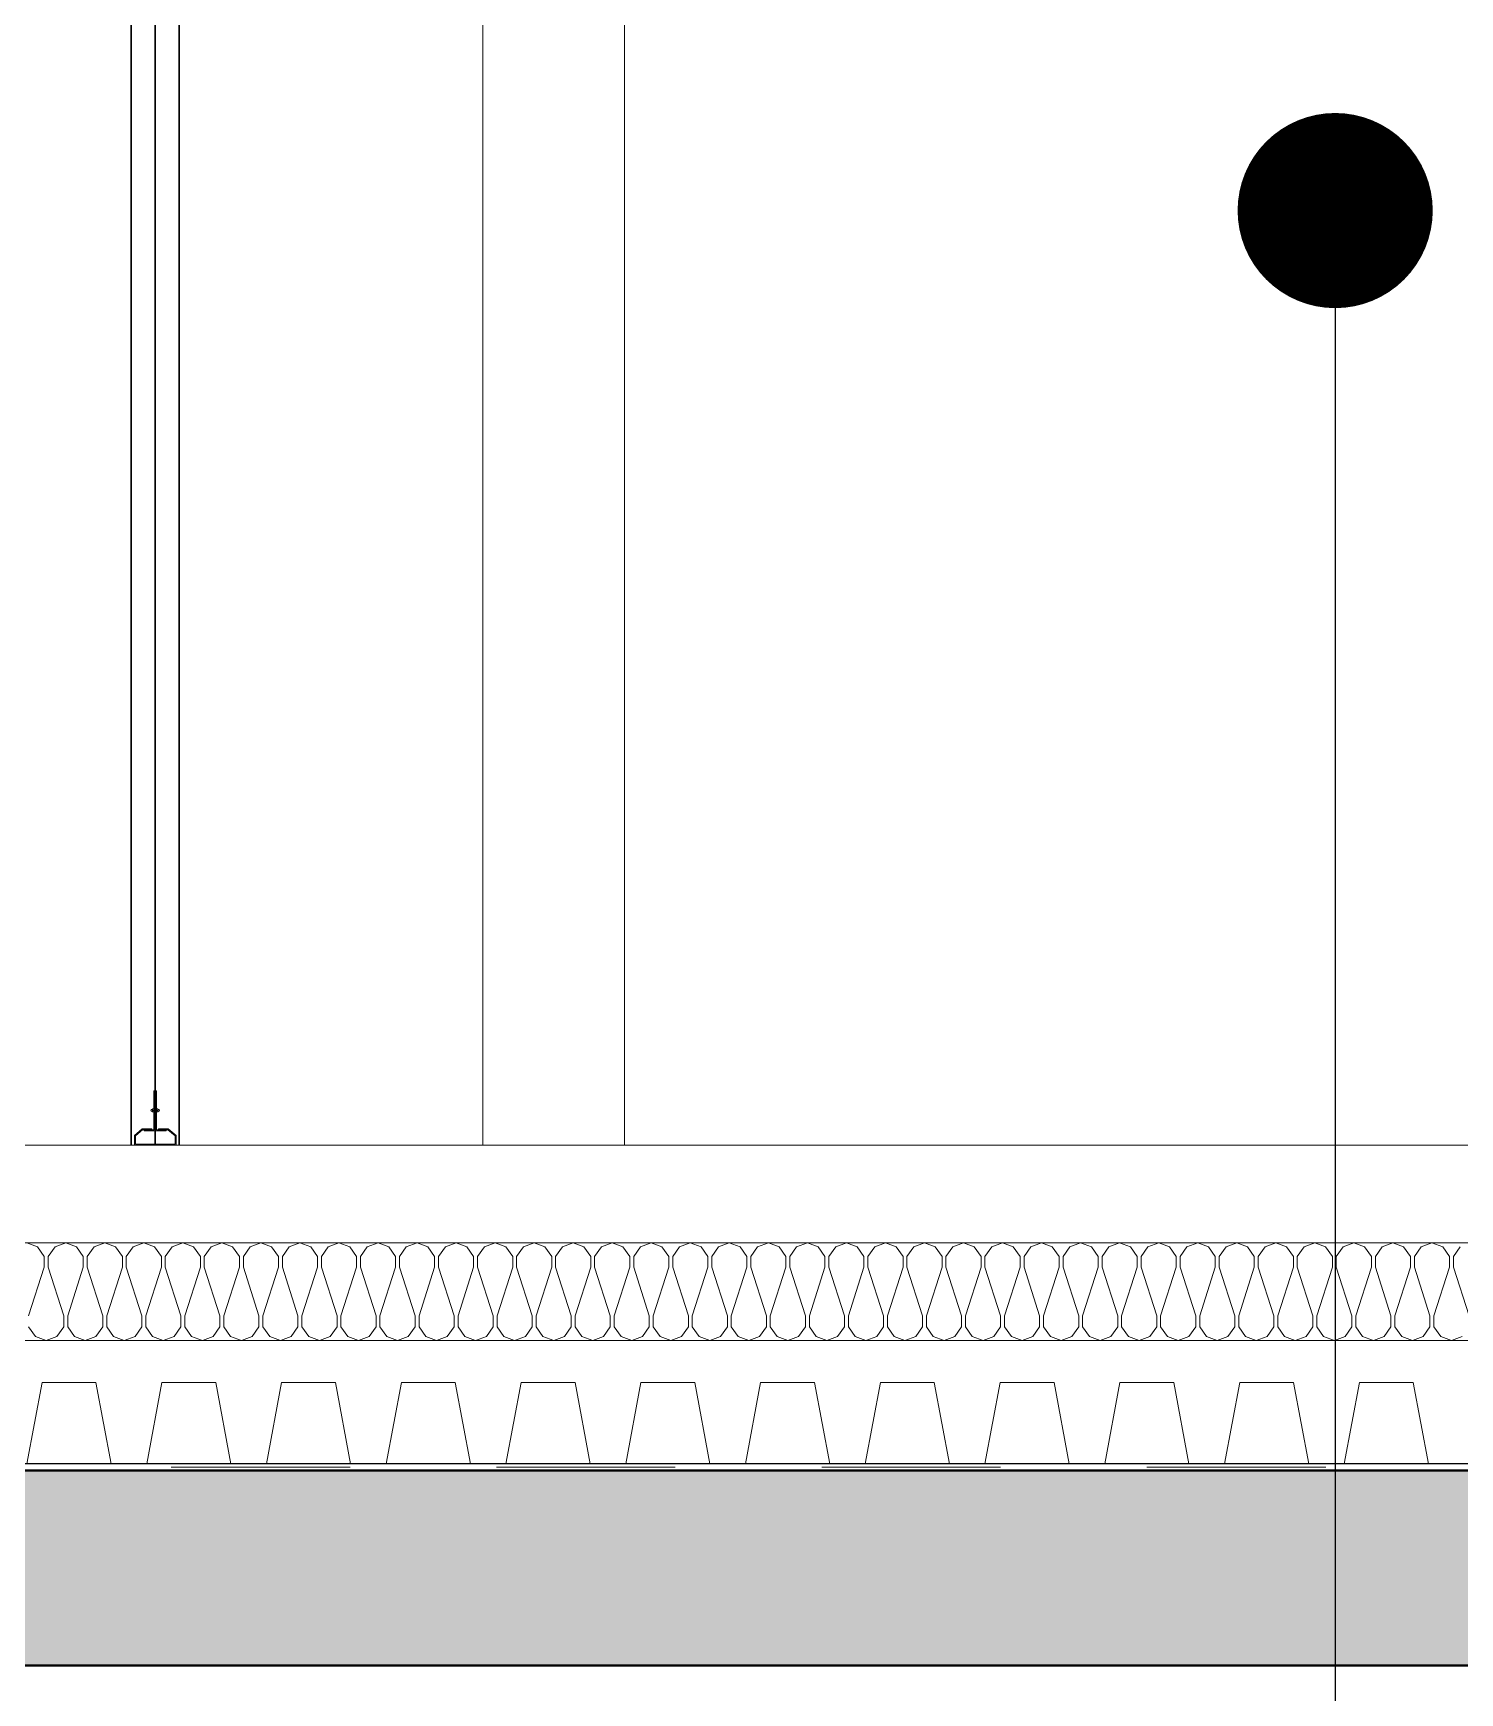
# Model space of a CAD drawing. Header units: millimetres. Extents: x -408440 to 245560, y -226171 to -13195.
# Drawn here: x 177593 to 183075, y -222092 to -215713 of the extents above; entities that cross this region are included whole.
import ezdxf
from ezdxf.xclip import XClip

# ---------------------------------------------------------------- set-up
doc = ezdxf.new("R2010")
doc.units = ezdxf.units.MM
doc.header["$LTSCALE"] = 5
doc.header["$MEASUREMENT"] = 0
for name, pattern in [('CEN', [62, 60, -1, 0, -1]), ('CENTER', [2, 1.25, -0.25, 0.25, -0.25]), ('HID', [2, 1.1, -0.9])]:
    doc.linetypes.add(name, pattern=pattern)
doc.layers.get('0').update_dxf_attribs({"linetype": 'CONTINUOUS'})
for name, color, linetype, lineweight in [('A-CONC-LIN1', 2, 'CONTINUOUS', 40), ('A-CONC-LIN2', 7, 'CONTINUOUS', 25), ('A-ELEV-LIN3', 8, 'CONTINUOUS', 18), ('A-MKXS-LEAD', 7, 'CONTINUOUS', 25), ('A-XXXX-DRBD', 9, 'CONTINUOUS', 20), ('A-XXXX-FIN2', 6, 'CONTINUOUS', 20), ('A-XXXX-INSL2', 8, 'CONTINUOUS', 18), ('A-XXXX-WAT1', 9, 'HID', 20), ('DJ', 7, 'CONTINUOUS', 5)]:
    doc.layers.add(name, color=color, linetype=linetype, lineweight=lineweight)
doc.layers.add('A-CONC-SOLD', color=253, linetype='CEN')
doc.layers.add('CEN', color=1, linetype='CEN')

# ---------------------------------------------------------------- blocks, each defined once
blk = doc.blocks.new('방화스크린(냉동전실)')
at = {"layer": 'A-ELEV-LIN3'}
for p, q in [((225665, 83663), (225665, 79540)), ((225666.2, 83663.4), (225666.2, 79540)), ((225738.8, 83663.4), (225738.8, 79540)), ((225740, 83663), (225740, 79540))]:
    blk.add_line(p, q, dxfattribs=at)
at = {"layer": 'CEN', "color": 1, "linetype": 'CENTER'}
blk.add_line((225702.5, 79540), (225702.5, 83819.7), dxfattribs=at)
at = {"layer": 'DJ', "color": 4}
for p, q in [((225702.2, 79541.5), (225702.2, 83787.2)), ((225702.9, 79541.5), (225702.9, 83787.2)), ((225702.9, 79541.5), (225702.2, 79541.5))]:
    blk.add_line(p, q, dxfattribs=at)
at = {"layer": 'DJ', "color": 1, "linetype": 'Continuous'}
for p, q in [((225697.9, 79595.3), (225697.9, 79591.7)), ((225698.1, 79595.5), (225698, 79595.5)), ((225698.1, 79591.5), (225698, 79591.5)), ((225698.1, 79595.5), (225698.1, 79591.5)), ((225698.3, 79595.6), (225698.2, 79595.6)), ((225698.3, 79591.4), (225698.2, 79591.4)), ((225698.3, 79595.7), (225700.6, 79595.7)), ((225698.3, 79591.2), (225698.3, 79595.7)), ((225698.5, 79595.7), (225698.3, 79595.5)), ((225698.5, 79595.7), (225698.3, 79595.6)), ((225698.4, 79595.7), (225698.3, 79595.7)), ((225698.5, 79595.6), (225698.3, 79595.4)), ((225698.4, 79595.5), (225698.3, 79595.4)), ((225698.4, 79595.4), (225698.3, 79595.3)), ((225698.4, 79595.2), (225698.3, 79595.2)), ((225698.3, 79595.1), (225698.3, 79595)), ((225698.3, 79595.1), (225698.3, 79595.1)), ((225698.3, 79595), (225698.3, 79595)), ((225698.3, 79594.3), (225698.3, 79594.3)), ((225698.3, 79594.2), (225698.3, 79594.2)), ((225698.3, 79594.2), (225698.3, 79594.2)), ((225698.3, 79594.1), (225698.3, 79594.1)), ((225698.4, 79594), (225698.3, 79593.9)), ((225698.3, 79594), (225698.3, 79594)), ((225698.4, 79593.9), (225698.3, 79593.8)), ((225698.4, 79593.9), (225698.3, 79593.8)), ((225698.4, 79593.8), (225698.3, 79593.7)), ((225698.5, 79593.7), (225698.3, 79593.5)), ((225698.4, 79593.7), (225698.3, 79593.6)), ((225698.5, 79593.6), (225698.3, 79593.4)), ((225698.5, 79593.6), (225698.3, 79593.4)), ((225698.5, 79593.5), (225698.3, 79593.3)), ((225698.5, 79593.4), (225698.3, 79593.2)), ((225698.4, 79593.3), (225698.3, 79593.1)), ((225698.4, 79593.1), (225698.3, 79593)), ((225698.4, 79593), (225698.3, 79593)), ((225698.3, 79592.9), (225698.3, 79592.9)), ((225698.3, 79592.8), (225698.3, 79592.8)), ((225698.3, 79592.7), (225698.3, 79592.7)), ((225698.3, 79592), (225698.3, 79592)), ((225698.3, 79591.9), (225698.3, 79591.9)), ((225698.3, 79591.9), (225698.3, 79591.9)), ((225698.3, 79591.8), (225698.3, 79591.8)), ((225698.4, 79591.7), (225698.3, 79591.6)), ((225698.4, 79591.7), (225698.3, 79591.7)), ((225698.4, 79591.6), (225698.3, 79591.5)), ((225698.4, 79591.6), (225698.3, 79591.5)), ((225698.4, 79591.5), (225698.3, 79591.4)), ((225698.5, 79591.4), (225698.3, 79591.2)), ((225698.4, 79591.4), (225698.3, 79591.3)), ((225698.3, 79591.2), (225700.6, 79591.2)), ((225698.5, 79591.3), (225698.4, 79591.2)), ((225700.3, 79593.5), (225698.5, 79593.5)), ((225698.5, 79591.3), (225698.5, 79591.2)), ((225700.4, 79595.7), (225700.3, 79595.7)), ((225700.6, 79593.7), (225700.3, 79593.5)), ((225700.6, 79593.6), (225700.3, 79593.4)), ((225700.6, 79591.5), (225700.3, 79591.2)), ((225700.6, 79595.7), (225700.4, 79595.5)), ((225700.5, 79595.7), (225700.4, 79595.6)), ((225700.4, 79595.7), (225700.4, 79595.7)), ((225700.6, 79595.6), (225700.4, 79595.5)), ((225700.6, 79595.5), (225700.4, 79595.4)), ((225700.6, 79593.9), (225700.4, 79593.7)), ((225700.6, 79593.8), (225700.4, 79593.6)), ((225700.6, 79593.5), (225700.4, 79593.3)), ((225700.6, 79593.5), (225700.4, 79593.4)), ((225700.6, 79593.4), (225700.4, 79593.3)), ((225700.6, 79593.3), (225700.4, 79593.2)), ((225700.6, 79591.6), (225700.4, 79591.4)), ((225700.6, 79591.6), (225700.4, 79591.5)), ((225700.6, 79591.4), (225700.4, 79591.2)), ((225700.6, 79595.5), (225700.5, 79595.4)), ((225700.6, 79595.4), (225700.5, 79595.3)), ((225700.6, 79595.3), (225700.5, 79595.2)), ((225700.6, 79595.2), (225700.5, 79595.2)), ((225700.6, 79595.1), (225700.5, 79595)), ((225700.6, 79595.1), (225700.5, 79595.1)), ((225700.6, 79595), (225700.5, 79595)), ((225700.6, 79594.3), (225700.5, 79594.3)), ((225700.6, 79594.2), (225700.5, 79594.2)), ((225700.6, 79594.1), (225700.5, 79594.1)), ((225700.6, 79594), (225700.5, 79594)), ((225700.6, 79593.9), (225700.5, 79593.9)), ((225700.6, 79593.2), (225700.5, 79593.1)), ((225700.6, 79593.2), (225700.5, 79593.1)), ((225700.6, 79593.1), (225700.5, 79593)), ((225700.6, 79593), (225700.5, 79593)), ((225700.6, 79592.9), (225700.5, 79592.9)), ((225700.6, 79592.8), (225700.5, 79592.7)), ((225700.6, 79592.8), (225700.5, 79592.8)), ((225700.6, 79592), (225700.5, 79591.9)), ((225700.6, 79592), (225700.5, 79592)), ((225700.6, 79591.9), (225700.5, 79591.9)), ((225700.6, 79591.8), (225700.5, 79591.7)), ((225700.6, 79591.7), (225700.5, 79591.6)), ((225700.6, 79591.3), (225700.5, 79591.2)), ((225700.6, 79591.2), (225700.6, 79595.7)), ((225706.7, 79595.7), (225704.5, 79595.7)), ((225704.5, 79595.7), (225704.6, 79595.5)), ((225704.5, 79595.7), (225704.6, 79595.6)), ((225704.5, 79591.2), (225704.5, 79595.7)), ((225704.5, 79595.6), (225704.6, 79595.5)), ((225704.5, 79595.5), (225704.5, 79595.4)), ((225704.5, 79595.5), (225704.6, 79595.4)), ((225704.5, 79595.4), (225704.5, 79595.3)), ((225704.5, 79595.3), (225704.5, 79595.2)), ((225704.5, 79595.2), (225704.5, 79595.2)), ((225704.5, 79595.1), (225704.5, 79595)), ((225704.5, 79595.1), (225704.5, 79595.1)), ((225704.5, 79595), (225704.5, 79595)), ((225704.5, 79594.3), (225704.5, 79594.3)), ((225704.5, 79594.2), (225704.5, 79594.2)), ((225704.5, 79594.1), (225704.5, 79594.1)), ((225704.5, 79594), (225704.5, 79594)), ((225704.5, 79593.9), (225704.6, 79593.7)), ((225704.5, 79593.9), (225704.5, 79593.9)), ((225704.5, 79593.8), (225704.6, 79593.6)), ((225704.5, 79593.7), (225704.7, 79593.5)), ((225704.5, 79593.6), (225704.7, 79593.4)), ((225704.5, 79593.5), (225704.6, 79593.3)), ((225704.5, 79593.5), (225704.6, 79593.4)), ((225704.5, 79593.4), (225704.6, 79593.3)), ((225704.5, 79593.3), (225704.6, 79593.2)), ((225704.5, 79593.2), (225704.5, 79593.1)), ((225704.5, 79593.2), (225704.5, 79593.1)), ((225704.5, 79593.1), (225704.5, 79593)), ((225704.5, 79593), (225704.5, 79593)), ((225704.5, 79592.9), (225704.5, 79592.9)), ((225704.5, 79592.8), (225704.5, 79592.7)), ((225704.5, 79592.8), (225704.5, 79592.8)), ((225704.5, 79592), (225704.5, 79591.9)), ((225704.5, 79592), (225704.5, 79592)), ((225704.5, 79591.9), (225704.5, 79591.9)), ((225704.5, 79591.8), (225704.5, 79591.7)), ((225704.5, 79591.7), (225704.5, 79591.6)), ((225704.5, 79591.6), (225704.6, 79591.4)), ((225704.5, 79591.6), (225704.6, 79591.5)), ((225704.5, 79591.5), (225704.7, 79591.2)), ((225704.5, 79591.4), (225704.6, 79591.2)), ((225704.5, 79591.3), (225704.5, 79591.2)), ((225706.7, 79591.2), (225704.5, 79591.2)), ((225704.6, 79595.7), (225704.6, 79595.7)), ((225704.6, 79595.7), (225704.7, 79595.7)), ((225704.7, 79593.5), (225706.5, 79593.5)), ((225706.5, 79595.7), (225706.7, 79595.5)), ((225706.5, 79595.7), (225706.7, 79595.6)), ((225706.5, 79595.6), (225706.7, 79595.4)), ((225706.5, 79593.7), (225706.7, 79593.5)), ((225706.5, 79593.6), (225706.7, 79593.4)), ((225706.5, 79593.6), (225706.7, 79593.4)), ((225706.5, 79593.5), (225706.7, 79593.3)), ((225706.5, 79593.4), (225706.7, 79593.2)), ((225706.5, 79591.4), (225706.7, 79591.2)), ((225706.5, 79591.3), (225706.5, 79591.2)), ((225706.5, 79591.3), (225706.6, 79591.2)), ((225706.6, 79595.7), (225706.7, 79595.7)), ((225706.6, 79595.5), (225706.7, 79595.4)), ((225706.6, 79595.4), (225706.7, 79595.3)), ((225706.6, 79594), (225706.7, 79593.9)), ((225706.6, 79593.9), (225706.7, 79593.8)), ((225706.6, 79593.9), (225706.7, 79593.8)), ((225706.6, 79593.8), (225706.7, 79593.7)), ((225706.6, 79593.7), (225706.7, 79593.6)), ((225706.6, 79593.3), (225706.7, 79593.1)), ((225706.6, 79593.1), (225706.7, 79593)), ((225706.6, 79593), (225706.7, 79593)), ((225706.6, 79591.7), (225706.7, 79591.6)), ((225706.6, 79591.7), (225706.7, 79591.7)), ((225706.6, 79591.6), (225706.7, 79591.5)), ((225706.6, 79591.6), (225706.7, 79591.5)), ((225706.6, 79591.5), (225706.7, 79591.4)), ((225706.6, 79591.4), (225706.7, 79591.3)), ((225706.7, 79591.2), (225706.7, 79595.7)), ((225706.7, 79595.6), (225706.8, 79595.6)), ((225706.6, 79595.2), (225706.7, 79595.2)), ((225706.7, 79595.1), (225706.7, 79595)), ((225706.7, 79595.1), (225706.7, 79595.1)), ((225706.7, 79595), (225706.7, 79595)), ((225706.7, 79594.3), (225706.7, 79594.3)), ((225706.7, 79594.2), (225706.7, 79594.2)), ((225706.7, 79594.2), (225706.7, 79594.2)), ((225706.7, 79594.1), (225706.7, 79594.1)), ((225706.7, 79594), (225706.7, 79594)), ((225706.7, 79592.9), (225706.7, 79592.9)), ((225706.7, 79592.8), (225706.7, 79592.8)), ((225706.7, 79592.7), (225706.7, 79592.7)), ((225706.7, 79592), (225706.7, 79592)), ((225706.7, 79591.9), (225706.7, 79591.9)), ((225706.7, 79591.9), (225706.7, 79591.9)), ((225706.7, 79591.8), (225706.7, 79591.8)), ((225706.7, 79591.4), (225706.8, 79591.4)), ((225706.9, 79595.5), (225706.9, 79591.5)), ((225706.9, 79595.5), (225707, 79595.5)), ((225706.9, 79591.5), (225707, 79591.5)), ((225707.2, 79595.3), (225707.2, 79591.7))]:
    blk.add_line(p, q, dxfattribs=at)
at = {"layer": 'DJ', "color": 5}
for points in [[(225702.2, 79623.5), (225702.2, 79561.9), (225685.6, 79561.9), (225685.6, 79563.5), (225700.6, 79563.5), (225700.6, 79623.5)], [(225702.9, 79623.5), (225702.9, 79561.9), (225719.5, 79561.9), (225719.5, 79563.5), (225704.5, 79563.5), (225704.5, 79623.5)]]:
    blk.add_lwpolyline(points, close=True, dxfattribs=at)
at = {"layer": 'DJ', "color": 6, "lineweight": 9}
blk.add_lwpolyline([(225707.5, 79563.5), (225707.5, 79565), (225722.5, 79565), (225734.5, 79555), (225734.5, 79540), (225670.5, 79540), (225670.5, 79555), (225682.5, 79565), (225697.5, 79565), (225697.5, 79563.5), (225683, 79563.5), (225672, 79554.3), (225672, 79541.5), (225733, 79541.5), (225733, 79554.3), (225722, 79563.5)], close=True, dxfattribs=at)
at = {"layer": 'DJ', "color": 1, "linetype": 'Continuous'}
for centre, radius, start, end in [((225697.9, 79593.5), 1.8, 90, 270), ((225698, 79595.3), 0.135, 90, 180), ((225698, 79591.7), 0.135, 180, 270), ((225698.2, 79595.5), 0.135, 90, 180), ((225698.2, 79591.5), 0.135, 180, 270), ((225700.3, 79594.8), 2.02, 151.2403, 184.281), ((225700.3, 79594.5), 2.02, 175.719, 208.7597), ((225700.3, 79592.5), 2.02, 151.2403, 184.281), ((225700.3, 79592.2), 2.02, 175.719, 208.7597), ((225698.5, 79594.8), 2.02, 355.719, 28.7597), ((225698.5, 79594.5), 2.02, 331.2403, 4.281), ((225698.5, 79592.5), 2.02, 355.719, 28.7597), ((225698.5, 79592.2), 2.02, 331.2403, 4.281), ((225706.5, 79594.8), 2.02, 151.2403, 184.281), ((225706.5, 79594.5), 2.02, 175.719, 208.7597), ((225706.5, 79592.5), 2.02, 151.2403, 184.281), ((225706.5, 79592.2), 2.02, 175.719, 208.7597), ((225704.7, 79594.8), 2.02, 355.719, 28.7597), ((225704.7, 79594.5), 2.02, 331.2403, 4.281), ((225704.7, 79592.5), 2.02, 355.719, 28.7597), ((225704.7, 79592.2), 2.02, 331.2403, 4.281), ((225706.8, 79595.5), 0.135, 0, 90), ((225706.8, 79591.5), 0.135, 270, 0), ((225707, 79595.3), 0.135, 0, 90), ((225707, 79591.7), 0.135, 270, 0), ((225707.2, 79593.5), 1.8, 270, 90)]:
    blk.add_arc(centre, radius, start, end, dxfattribs=at)
blk = doc.blocks.new('지하2층')
at = {"layer": 'A-CONC-SOLD'}
h = blk.add_hatch(color=256, dxfattribs=at)
h.dxf.hatch_style = 1
h.paths.add_polyline_path([(4801323.8, -401918.7), (4801493.8, -401918.7), (4801478.8, -401927.7), (4801478.8, -402318.7), (4759168.8, -402318.7), (4759168.8, -401927.7), (4759153.8, -401918.7), (4759323.8, -401918.7), (4759323.8, -401128.7), (4759123.8, -401128.7), (4759123.8, -401618.7), (4682413.8, -401618.7), (4682413.8, -401118.7), (4682233.8, -401118.7), (4682233.8, -401618.7), (4681973.8, -401618.7), (4681973.8, -392418.7), (4681273.8, -392418.7), (4681273.8, -401918.7), (4758323.8, -401918.7), (4758323.8, -402618.7), (4802323.8, -402618.7), (4802323.8, -401918.7), (4879373.8, -401918.7), (4879373.8, -392418.7), (4878673.8, -392418.7), (4878673.8, -401618.7), (4878413.8, -401618.7), (4878413.8, -401118.7), (4878233.8, -401118.7), (4878233.8, -401618.7), (4801523.8, -401618.7), (4801523.8, -401128.7), (4801323.8, -401128.7)])
at = {"layer": 'A-CONC-LIN1'}
for points in [[(4801323.8, -401918.7), (4801493.8, -401918.7), (4801478.8, -401927.7), (4801478.8, -402318.7), (4759168.8, -402318.7), (4759168.8, -401927.7), (4759153.8, -401918.7), (4759323.8, -401918.7), (4759323.8, -401128.7), (4759123.8, -401128.7), (4759123.8, -401618.7), (4682413.8, -401618.7), (4682413.8, -401118.7), (4682233.8, -401118.7), (4682233.8, -401618.7), (4681973.8, -401618.7), (4681973.8, -392418.7), (4681273.8, -392418.7), (4681273.8, -401918.7), (4758323.8, -401918.7), (4758323.8, -402618.7), (4802323.8, -402618.7), (4802323.8, -401918.7), (4879373.8, -401918.7)], [(4878233.8, -401618.7), (4801523.8, -401618.7), (4801523.8, -401128.7), (4801323.8, -401128.7), (4801323.8, -401918.7)]]:
    blk.add_lwpolyline(points, dxfattribs=at)
at = {"layer": 'A-CONC-LIN2'}
blk.add_lwpolyline([(4878663.8, -392418.7), (4878663.8, -401593.7), (4878648.8, -401608.7), (4878438.8, -401608.7), (4878423.8, -401593.7), (4878423.8, -401108.7), (4878223.8, -401108.7), (4878223.8, -401593.7), (4878208.8, -401608.7), (4801548.8, -401608.7), (4801533.8, -401593.7), (4801533.8, -401118.7), (4801323.8, -401118.7), (4801323.8, -401128.7)], dxfattribs=at)
at = {"layer": 'A-ELEV-LIN3'}
for p, q in [((4823264.8, -398118.7), (4823264.8, -401118.7)), ((4823482.8, -398118.7), (4823482.8, -401118.7))]:
    blk.add_line(p, q, dxfattribs=at)
at = {"layer": 'A-XXXX-DRBD'}
blk.add_lwpolyline([(4824773.2, -401608.7), (4824718.5, -401608.7), (4824695.2, -401483.7), (4824612.4, -401483.7), (4824589.1, -401608.7), (4824534.4, -401608.7), (4824511.1, -401483.7), (4824428.3, -401483.7), (4824405, -401608.7), (4824350.3, -401608.7), (4824327, -401483.7), (4824244.2, -401483.7), (4824220.9, -401608.7), (4824166.3, -401608.7), (4824142.9, -401483.7), (4824060.1, -401483.7), (4824036.8, -401608.7), (4823982.2, -401608.7), (4823958.9, -401483.7), (4823876, -401483.7), (4823852.7, -401608.7), (4823798.1, -401608.7), (4823774.8, -401483.7), (4823691.9, -401483.7), (4823668.6, -401608.7), (4823614, -401608.7), (4823590.7, -401483.7), (4823507.9, -401483.7), (4823484.5, -401608.7), (4823429.9, -401608.7), (4823406.6, -401483.7), (4823323.8, -401483.7), (4823300.5, -401608.7), (4823245.8, -401608.7), (4823222.5, -401483.7), (4823139.7, -401483.7), (4823116.4, -401608.7), (4823061.7, -401608.7), (4823038.4, -401483.7), (4822955.6, -401483.7), (4822932.3, -401608.7), (4822877.6, -401608.7), (4822854.3, -401483.7), (4822771.5, -401483.7), (4822748.2, -401608.7), (4822693.5, -401608.7), (4822670.2, -401483.7), (4822587.4, -401483.7), (4822564.1, -401608.7)], dxfattribs=at)
at = {"layer": 'A-XXXX-FIN2'}
blk.add_lwpolyline([(4801423.8, -401118.7), (4878023.8, -401118.7)], dxfattribs=at)
at = {"layer": 'A-XXXX-INSL2'}
for points in [[(4878223.8, -401268.7), (4801533.8, -401268.7)], [(4822563.8, -401268.7), (4822580.3, -401274.7), (4822590.8, -401289.7), (4822590.8, -401306.2), (4822566.8, -401381.2)], [(4822566.8, -401397.7), (4822577.3, -401412.7), (4822593.8, -401418.7), (4822610.3, -401412.7), (4822620.8, -401397.7), (4822620.8, -401381.2), (4822596.8, -401306.2), (4822596.8, -401289.7), (4822607.3, -401274.7), (4822623.8, -401268.7), (4822640.3, -401274.7), (4822650.8, -401289.7), (4822650.8, -401306.2), (4822626.8, -401381.2), (4822626.8, -401397.7), (4822637.3, -401412.7), (4822653.8, -401418.7), (4822670.3, -401412.7), (4822680.8, -401397.7), (4822680.8, -401381.2), (4822656.8, -401306.2), (4822656.8, -401289.7), (4822667.3, -401274.7), (4822683.8, -401268.7), (4822700.3, -401274.7), (4822710.8, -401289.7), (4822710.8, -401306.2), (4822686.8, -401381.2), (4822686.8, -401397.7), (4822697.3, -401412.7), (4822713.8, -401418.7), (4822730.3, -401412.7), (4822740.8, -401397.7), (4822740.8, -401381.2), (4822716.8, -401306.2), (4822716.8, -401289.7), (4822727.3, -401274.7), (4822743.8, -401268.7), (4822760.3, -401274.7), (4822770.8, -401289.7), (4822770.8, -401306.2), (4822746.8, -401381.2), (4822746.8, -401397.7), (4822757.3, -401412.7), (4822773.8, -401418.7), (4822790.3, -401412.7), (4822800.8, -401397.7), (4822800.8, -401381.2), (4822776.8, -401306.2), (4822776.8, -401289.7), (4822787.3, -401274.7), (4822803.8, -401268.7), (4822820.3, -401274.7), (4822830.8, -401289.7), (4822830.8, -401306.2), (4822806.8, -401381.2), (4822806.8, -401397.7), (4822817.3, -401412.7), (4822833.8, -401418.7), (4822850.3, -401412.7), (4822860.8, -401397.7), (4822860.8, -401381.2), (4822836.8, -401306.2), (4822836.8, -401289.7), (4822847.3, -401274.7), (4822863.8, -401268.7), (4822880.3, -401274.7), (4822890.8, -401289.7), (4822890.8, -401306.2), (4822866.8, -401381.2), (4822866.8, -401397.7), (4822877.3, -401412.7), (4822893.8, -401418.7), (4822910.3, -401412.7), (4822920.8, -401397.7), (4822920.8, -401381.2), (4822896.8, -401306.2), (4822896.8, -401289.7), (4822907.3, -401274.7), (4822923.8, -401268.7), (4822940.3, -401274.7), (4822950.8, -401289.7), (4822950.8, -401306.2), (4822926.8, -401381.2), (4822926.8, -401397.7), (4822937.3, -401412.7), (4822953.8, -401418.7), (4822970.3, -401412.7), (4822980.8, -401397.7), (4822980.8, -401381.2), (4822956.8, -401306.2), (4822956.8, -401289.7), (4822967.3, -401274.7), (4822983.8, -401268.7), (4823000.3, -401274.7), (4823010.8, -401289.7), (4823010.8, -401306.2), (4822986.8, -401381.2), (4822986.8, -401397.7), (4822997.3, -401412.7), (4823013.8, -401418.7), (4823030.3, -401412.7), (4823040.8, -401397.7), (4823040.8, -401381.2), (4823016.8, -401306.2), (4823016.8, -401289.7), (4823027.3, -401274.7), (4823043.8, -401268.7), (4823060.3, -401274.7), (4823070.8, -401289.7), (4823070.8, -401306.2), (4823046.8, -401381.2), (4823046.8, -401397.7), (4823057.3, -401412.7), (4823073.8, -401418.7), (4823090.3, -401412.7), (4823100.8, -401397.7), (4823100.8, -401381.2), (4823076.8, -401306.2), (4823076.8, -401289.7), (4823087.3, -401274.7), (4823103.8, -401268.7), (4823120.3, -401274.7), (4823130.8, -401289.7), (4823130.8, -401306.2), (4823106.8, -401381.2), (4823106.8, -401397.7), (4823117.3, -401412.7), (4823133.8, -401418.7), (4823150.3, -401412.7), (4823160.8, -401397.7), (4823160.8, -401381.2), (4823136.8, -401306.2), (4823136.8, -401289.7), (4823147.3, -401274.7), (4823163.8, -401268.7), (4823180.3, -401274.7), (4823190.8, -401289.7), (4823190.8, -401306.2), (4823166.8, -401381.2), (4823166.8, -401397.7), (4823177.3, -401412.7), (4823193.8, -401418.7), (4823210.3, -401412.7), (4823220.8, -401397.7), (4823220.8, -401381.2), (4823196.8, -401306.2), (4823196.8, -401289.7), (4823207.3, -401274.7), (4823223.8, -401268.7), (4823240.3, -401274.7), (4823250.8, -401289.7), (4823250.8, -401306.2), (4823226.8, -401381.2), (4823226.8, -401397.7), (4823237.3, -401412.7), (4823253.8, -401418.7), (4823270.3, -401412.7), (4823280.8, -401397.7), (4823280.8, -401381.2), (4823256.8, -401306.2), (4823256.8, -401289.7), (4823267.3, -401274.7), (4823283.8, -401268.7), (4823300.3, -401274.7), (4823310.8, -401289.7), (4823310.8, -401306.2), (4823286.8, -401381.2), (4823286.8, -401397.7), (4823297.3, -401412.7), (4823313.8, -401418.7), (4823330.3, -401412.7), (4823340.8, -401397.7), (4823340.8, -401381.2), (4823316.8, -401306.2), (4823316.8, -401289.7), (4823327.3, -401274.7), (4823343.8, -401268.7), (4823360.3, -401274.7), (4823370.8, -401289.7), (4823370.8, -401306.2), (4823346.8, -401381.2), (4823346.8, -401397.7), (4823357.3, -401412.7), (4823373.8, -401418.7), (4823390.3, -401412.7), (4823400.8, -401397.7), (4823400.8, -401381.2), (4823376.8, -401306.2), (4823376.8, -401289.7), (4823387.3, -401274.7), (4823403.8, -401268.7), (4823420.3, -401274.7), (4823430.8, -401289.7), (4823430.8, -401306.2), (4823406.8, -401381.2), (4823406.8, -401397.7), (4823417.3, -401412.7), (4823433.8, -401418.7), (4823450.3, -401412.7), (4823460.8, -401397.7), (4823460.8, -401381.2), (4823436.8, -401306.2), (4823436.8, -401289.7), (4823447.3, -401274.7), (4823463.8, -401268.7), (4823480.3, -401274.7), (4823490.8, -401289.7), (4823490.8, -401306.2), (4823466.8, -401381.2), (4823466.8, -401397.7), (4823477.3, -401412.7), (4823493.8, -401418.7), (4823510.3, -401412.7), (4823520.8, -401397.7), (4823520.8, -401381.2), (4823496.8, -401306.2), (4823496.8, -401289.7), (4823507.3, -401274.7), (4823523.8, -401268.7), (4823540.3, -401274.7), (4823550.8, -401289.7), (4823550.8, -401306.2), (4823526.8, -401381.2), (4823526.8, -401397.7), (4823537.3, -401412.7), (4823553.8, -401418.7), (4823570.3, -401412.7), (4823580.8, -401397.7), (4823580.8, -401381.2), (4823556.8, -401306.2), (4823556.8, -401289.7), (4823567.3, -401274.7), (4823583.8, -401268.7), (4823600.3, -401274.7), (4823610.8, -401289.7), (4823610.8, -401306.2), (4823586.8, -401381.2), (4823586.8, -401397.7), (4823597.3, -401412.7), (4823613.8, -401418.7), (4823630.3, -401412.7), (4823640.8, -401397.7), (4823640.8, -401381.2), (4823616.8, -401306.2), (4823616.8, -401289.7), (4823627.3, -401274.7), (4823643.8, -401268.7), (4823660.3, -401274.7), (4823670.8, -401289.7), (4823670.8, -401306.2), (4823646.8, -401381.2), (4823646.8, -401397.7), (4823657.3, -401412.7), (4823673.8, -401418.7), (4823690.3, -401412.7), (4823700.8, -401397.7), (4823700.8, -401381.2), (4823676.8, -401306.2), (4823676.8, -401289.7), (4823687.3, -401274.7), (4823703.8, -401268.7), (4823720.3, -401274.7), (4823730.8, -401289.7), (4823730.8, -401306.2), (4823706.8, -401381.2), (4823706.8, -401397.7), (4823717.3, -401412.7), (4823733.8, -401418.7), (4823750.3, -401412.7), (4823760.8, -401397.7), (4823760.8, -401381.2), (4823736.8, -401306.2), (4823736.8, -401289.7), (4823747.3, -401274.7), (4823763.8, -401268.7), (4823780.3, -401274.7), (4823790.8, -401289.7), (4823790.8, -401306.2), (4823766.8, -401381.2), (4823766.8, -401397.7), (4823777.3, -401412.7), (4823793.8, -401418.7), (4823810.3, -401412.7), (4823820.8, -401397.7), (4823820.8, -401381.2), (4823796.8, -401306.2), (4823796.8, -401289.7), (4823807.3, -401274.7), (4823823.8, -401268.7), (4823840.3, -401274.7), (4823850.8, -401289.7), (4823850.8, -401306.2), (4823826.8, -401381.2), (4823826.8, -401397.7), (4823837.3, -401412.7), (4823853.8, -401418.7), (4823870.3, -401412.7), (4823880.8, -401397.7), (4823880.8, -401381.2), (4823856.8, -401306.2), (4823856.8, -401289.7), (4823867.3, -401274.7), (4823883.8, -401268.7), (4823900.3, -401274.7), (4823910.8, -401289.7), (4823910.8, -401306.2), (4823886.8, -401381.2), (4823886.8, -401397.7), (4823897.3, -401412.7), (4823913.8, -401418.7), (4823930.3, -401412.7), (4823940.8, -401397.7), (4823940.8, -401381.2), (4823916.8, -401306.2), (4823916.8, -401289.7), (4823927.3, -401274.7), (4823943.8, -401268.7), (4823960.3, -401274.7), (4823970.8, -401289.7), (4823970.8, -401306.2), (4823946.8, -401381.2), (4823946.8, -401397.7), (4823957.3, -401412.7), (4823973.8, -401418.7), (4823990.3, -401412.7), (4824000.8, -401397.7), (4824000.8, -401381.2), (4823976.8, -401306.2), (4823976.8, -401289.7), (4823987.3, -401274.7), (4824003.8, -401268.7), (4824020.3, -401274.7), (4824030.8, -401289.7), (4824030.8, -401306.2), (4824006.8, -401381.2), (4824006.8, -401397.7), (4824017.3, -401412.7), (4824033.8, -401418.7), (4824050.3, -401412.7), (4824060.8, -401397.7), (4824060.8, -401381.2), (4824036.8, -401306.2), (4824036.8, -401289.7), (4824047.3, -401274.7), (4824063.8, -401268.7), (4824080.3, -401274.7), (4824090.8, -401289.7), (4824090.8, -401306.2), (4824066.8, -401381.2), (4824066.8, -401397.7), (4824077.3, -401412.7), (4824093.8, -401418.7), (4824110.3, -401412.7), (4824120.8, -401397.7), (4824120.8, -401381.2), (4824096.8, -401306.2), (4824096.8, -401289.7), (4824107.3, -401274.7), (4824123.8, -401268.7), (4824140.3, -401274.7), (4824150.8, -401289.7), (4824150.8, -401306.2), (4824126.8, -401381.2), (4824126.8, -401397.7), (4824137.3, -401412.7), (4824153.8, -401418.7), (4824170.3, -401412.7), (4824180.8, -401397.7), (4824180.8, -401381.2), (4824156.8, -401306.2), (4824156.8, -401289.7), (4824167.3, -401274.7), (4824183.8, -401268.7), (4824200.3, -401274.7), (4824210.8, -401289.7), (4824210.8, -401306.2), (4824186.8, -401381.2), (4824186.8, -401397.7), (4824197.3, -401412.7), (4824213.8, -401418.7), (4824230.3, -401412.7), (4824240.8, -401397.7), (4824240.8, -401381.2), (4824216.8, -401306.2), (4824216.8, -401289.7), (4824227.3, -401274.7), (4824243.8, -401268.7), (4824260.3, -401274.7), (4824270.8, -401289.7), (4824270.8, -401306.2), (4824246.8, -401381.2), (4824246.8, -401397.7), (4824257.3, -401412.7), (4824273.8, -401418.7), (4824290.3, -401412.7), (4824300.8, -401397.7), (4824300.8, -401381.2), (4824276.8, -401306.2), (4824276.8, -401289.7), (4824287.3, -401274.7), (4824303.8, -401268.7), (4824320.3, -401274.7), (4824330.8, -401289.7), (4824330.8, -401306.2), (4824306.8, -401381.2), (4824306.8, -401397.7), (4824317.3, -401412.7), (4824333.8, -401418.7), (4824350.3, -401412.7), (4824360.8, -401397.7), (4824360.8, -401381.2), (4824336.8, -401306.2), (4824336.8, -401289.7), (4824347.3, -401274.7), (4824363.8, -401268.7), (4824380.3, -401274.7), (4824390.8, -401289.7), (4824390.8, -401306.2), (4824366.8, -401381.2), (4824366.8, -401397.7), (4824377.3, -401412.7), (4824393.8, -401418.7), (4824410.3, -401412.7), (4824420.8, -401397.7), (4824420.8, -401381.2), (4824396.8, -401306.2), (4824396.8, -401289.7), (4824407.3, -401274.7), (4824423.8, -401268.7), (4824440.3, -401274.7), (4824450.8, -401289.7), (4824450.8, -401306.2), (4824426.8, -401381.2), (4824426.8, -401397.7), (4824437.3, -401412.7), (4824453.8, -401418.7), (4824470.3, -401412.7), (4824480.8, -401397.7), (4824480.8, -401381.2), (4824456.8, -401306.2), (4824456.8, -401289.7), (4824467.3, -401274.7), (4824483.8, -401268.7), (4824500.3, -401274.7), (4824510.8, -401289.7), (4824510.8, -401306.2), (4824486.8, -401381.2), (4824486.8, -401397.7), (4824497.3, -401412.7), (4824513.8, -401418.7), (4824530.3, -401412.7), (4824540.8, -401397.7), (4824540.8, -401381.2), (4824516.8, -401306.2), (4824516.8, -401289.7), (4824527.3, -401274.7), (4824543.8, -401268.7), (4824560.3, -401274.7), (4824570.8, -401289.7), (4824570.8, -401306.2), (4824546.8, -401381.2), (4824546.8, -401397.7), (4824557.3, -401412.7), (4824573.8, -401418.7), (4824590.3, -401412.7), (4824600.8, -401397.7), (4824600.8, -401381.2), (4824576.8, -401306.2), (4824576.8, -401289.7), (4824587.3, -401274.7), (4824603.8, -401268.7), (4824620.3, -401274.7), (4824630.8, -401289.7), (4824630.8, -401306.2), (4824606.8, -401381.2), (4824606.8, -401397.7), (4824617.3, -401412.7), (4824633.8, -401418.7), (4824650.3, -401412.7), (4824660.8, -401397.7), (4824660.8, -401381.2), (4824636.8, -401306.2), (4824636.8, -401289.7), (4824647.3, -401274.7), (4824663.8, -401268.7), (4824680.3, -401274.7), (4824690.8, -401289.7), (4824690.8, -401306.2), (4824666.8, -401381.2), (4824666.8, -401397.7), (4824677.3, -401412.7), (4824693.8, -401418.7), (4824710.3, -401412.7), (4824720.8, -401397.7), (4824720.8, -401381.2), (4824696.8, -401306.2), (4824696.8, -401289.7), (4824707.3, -401274.7), (4824723.8, -401268.7), (4824740.3, -401274.7), (4824750.8, -401289.7), (4824750.8, -401306.2), (4824726.8, -401381.2), (4824726.8, -401397.7), (4824737.3, -401412.7), (4824753.8, -401418.7), (4824770.3, -401412.7)], [(4824780.8, -401381.2), (4824756.8, -401306.2), (4824756.8, -401289.7), (4824767.3, -401274.7)], [(4878223.8, -401418.7), (4801533.8, -401418.7)]]:
    blk.add_lwpolyline(points, dxfattribs=at)
at = {"layer": 'A-XXXX-WAT1', "ltscale": 50}
blk.add_lwpolyline([(4878668.8, -392418.7), (4878668.8, -401595.8), (4878650.8, -401613.7), (4878436.7, -401613.7), (4878418.8, -401595.8), (4878418.8, -401113.7), (4878228.8, -401113.7), (4878228.8, -401595.8), (4878210.8, -401613.7), (4801546.7, -401613.7), (4801528.8, -401595.8), (4801528.8, -401123.7), (4801323.8, -401123.7)], dxfattribs=at)
at = {"layer": 'A-CONC-LIN1', "xscale": -1}
blk.add_blockref('방화스크린(냉동전실)', (5048463.8, -480658.7), dxfattribs=at)

msp = doc.modelspace()

# ---------------------------------------------------------------- linework, layer by layer
at = {"layer": 'A-MKXS-LEAD'}
msp.add_line((182595.8, -216395.2), (182595.8, -224062.7), dxfattribs=at)
at = {"layer": 'A-MKXS-LEAD', "const_width": 375}
msp.add_lwpolyline([(182408.3, -216395.2, -1), (182783.3, -216395.2, -1)], format="xyb", close=True, dxfattribs=at)

# ---------------------------------------------------------------- block references
ref = msp.add_blockref('지하2층', (-11878841.9, 782809.4), dxfattribs=dict(xscale=2.5, yscale=2.5, zscale=2.5))
XClip(ref).set_block_clipping_path([(4808205.797060851, -403539.763741599), (4837560.757056457, -389539.1669572717)])

doc.saveas('drawing.dxf')
